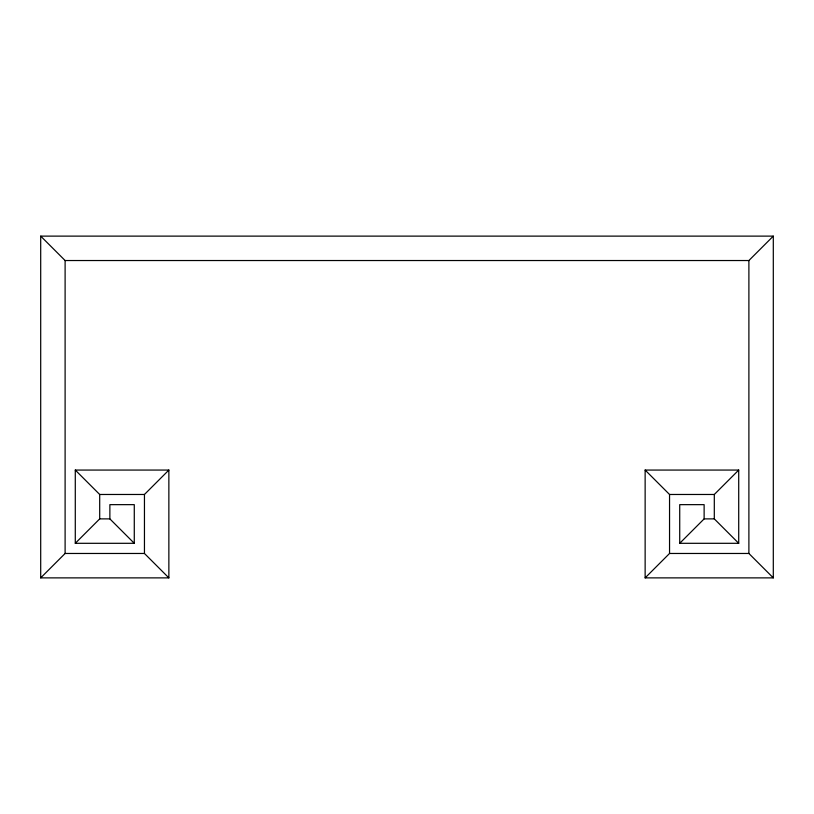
<?xml version="1.0" encoding="UTF-8"?>
<svg xmlns="http://www.w3.org/2000/svg" width="814" height="814" viewBox="0 0 814 814"><rect width="100%" height="100%" fill="white"/><g stroke="black" fill="none" stroke-linecap="round" stroke-linejoin="round"><path stroke-width="1.22" d="M40.7 577.879L65.11 553.469L65.11 260.531L40.7 236.121L40.7 577.879L168.864 577.879L168.864 470.065L75.285 470.065L75.285 543.304L134.279 543.304L134.279 504.649L109.87 504.649L109.87 518.884L134.279 543.304M75.285 543.304L99.695 518.884L99.695 494.474L75.285 470.065M168.864 577.879L144.454 553.469L144.454 494.474L168.864 470.065M65.11 260.531L748.89 260.531L773.3 236.121L773.3 577.879L645.136 577.879L645.136 470.065L738.715 470.065L738.715 543.304L679.721 543.304L679.721 504.649L704.13 504.649L704.13 518.884L679.721 543.304M645.136 470.065L669.546 494.474L714.305 494.474L738.715 470.065M645.136 577.879L669.546 553.469L748.89 553.469L773.3 577.879M40.7 236.121L773.3 236.121M99.695 494.474L144.454 494.474M99.695 518.884L109.87 518.884M704.13 518.884L714.305 518.884L738.715 543.304M65.11 553.469L144.454 553.469M748.89 260.531L748.89 553.469M714.305 494.474L714.305 518.884M669.546 494.474L669.546 553.469"/></g></svg>
